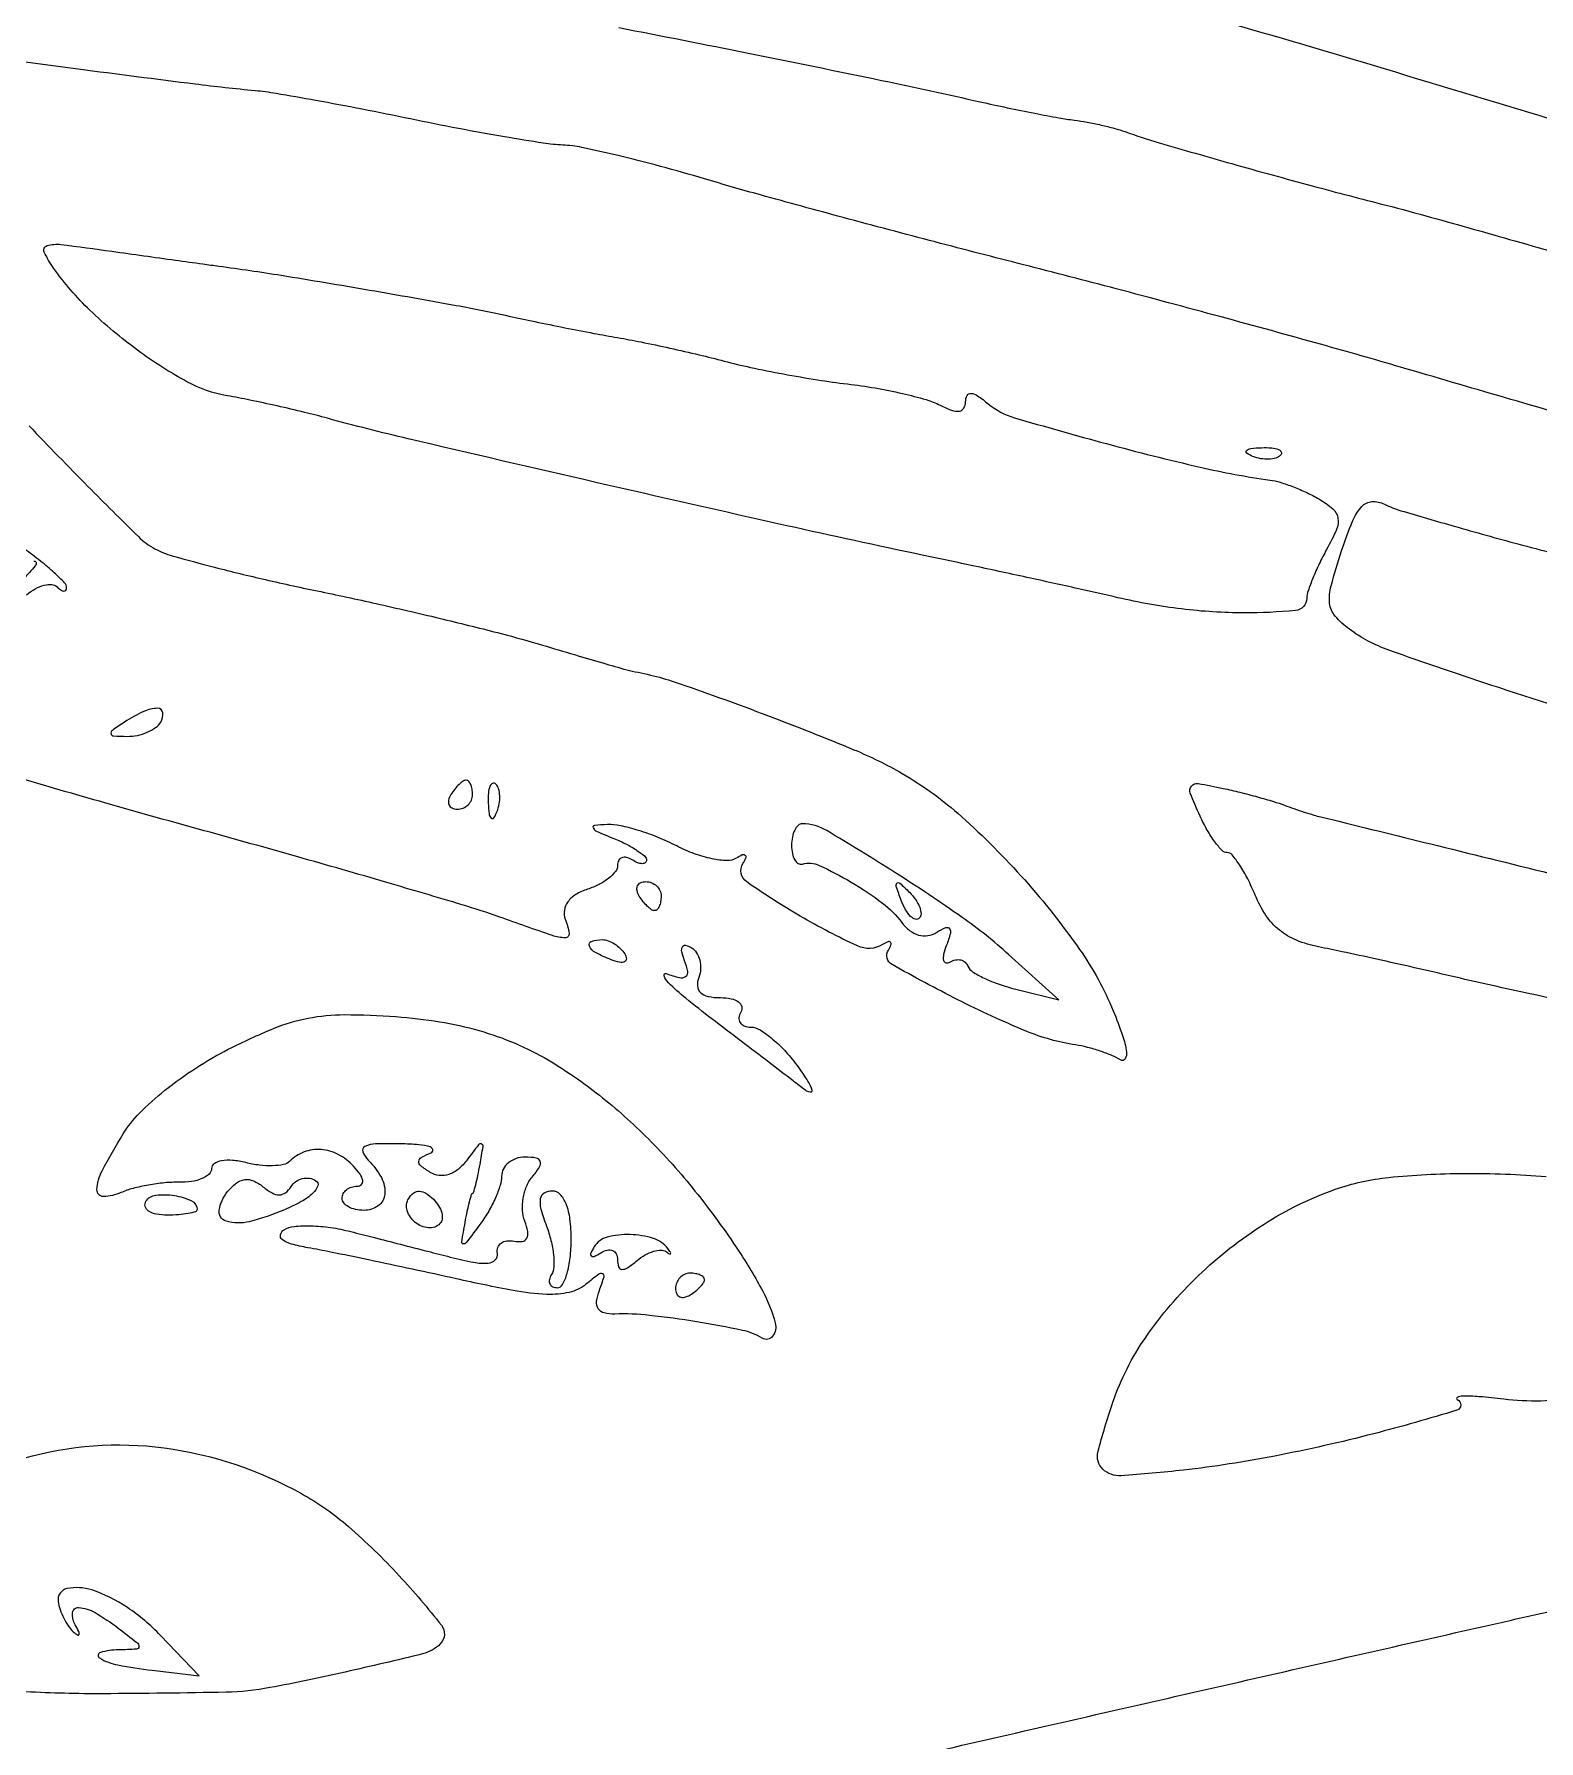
# Model space of a CAD drawing. Extents: x 123 to 893, y 112 to 937.
# Drawn here: x 250.8 to 354.5, y 260.8 to 378.4 of the extents above; entities that cross this region are included whole.
import ezdxf

# ---------------------------------------------------------------- set-up
doc = ezdxf.new("R2010")
doc.units = 0

msp = doc.modelspace()

# ---------------------------------------------------------------- linework, layer by layer
for points in [[(505, 723), (505.013655, 624.25, 0.000571), (505.06234, 586.230152, 0.000921), (505.200423, 553.846875, 0.000132), (505.38367, 525.076146, 0.063888), (505.630286, 523.25, 0.077982), (506.147819, 522.083228, 0.144438), (506.926697, 521.412716, 0.088454), (508.224277, 521.08494, 0.017747), (510.616631, 521, 0.016086), (512.298042, 521.054108, 0.026141), (513.716903, 521.220312, 0.024109), (514.785852, 521.456084, 0.332777), (515.015378, 521.75, 0.004505), (515.022414, 522.362296, 0.000001), (515.095159, 551.728108, 0.000021), (515.174312, 584.257832, 0.000013), (515.265378, 622.749944), (515.5, 722.999887)], [(291.084526, 378.889968, -0.001409), (300.008526, 377.126133, -0.001815), (309.198609, 375.248047, -0.004342), (316, 373.770643, 0.00384), (317.869531, 373.362577, 0.003716), (319.765625, 372.978636, 0.003672), (321.439241, 372.665414, 0.013639), (322.5, 372.504671, -0.014698), (323.375276, 372.370139, -0.01028), (324.353125, 372.16941, -0.010382), (325.283023, 371.938114, -0.021183), (326, 371.710886, 0.01645), (328.354601, 370.940061, 0.00221), (333.364791, 369.504472, 0.002731), (338.91081, 367.974488, 0.003567), (344, 366.639275, -0.005831), (347.133155, 365.802074, -0.001079), (352.878125, 364.181591, -0.001158), (359.58821, 362.256426, -0.001055)], [(355.388203, 372.559477, 0.000481), (343.137205, 376.262765, 0.003901), (331.949817, 379.537817, 0.011972)], [(359.333809, 351.301294, -0.000998), (345, 355.473562, 0.003386), (339.562532, 357.028163, 0.001661), (332.61875, 358.937814, 0.001648), (325.39053, 360.874327, 0.002395), (319, 362.531148, -0.001878), (312.898584, 364.106271, -0.001662), (306.55625, 365.791574, -0.001669), (300.854226, 367.347475, -0.005098), (297, 368.455428, 0.006535), (293.961489, 369.319447, 0.007472), (291.033745, 370.063996, 0.006831), (288.535155, 370.62384, 0.04154), (287.221259, 370.787242, -0.028077), (285.878041, 370.917724, -0.00419), (283.196903, 371.354138, -0.004702), (280.035947, 371.926532, -0.004038), (276.721259, 372.5868, 0.002997), (273.390396, 373.257501, 0.003374), (270.18062, 373.861371, 0.003092), (267.443576, 374.339745, 0.018237), (266, 374.529027, -0.007769), (261.864581, 374.983442, -0.001239), (253.78971, 376.018291, -0.001464), (245.493339, 377.127149, -0.003756)], [(355.948494, 311.839024, -0.00212), (353.61875, 312.330769, -0.00212), (351.017158, 312.902984, -0.002327), (348.5, 313.480148, 0.001692), (345.971659, 314.063259, 0.001501), (343.336382, 314.653337, 0.001506), (340.960902, 315.170261, 0.004619), (339.347257, 315.500756, -0.048814), (337.828314, 315.954577, -0.073937), (336.644224, 316.657113, -0.07425), (335.719156, 317.6713, -0.049678), (334.975937, 319.058094, 0.019477), (334.45685, 320.185032, 0.02791), (333.904356, 321.135815, 0.026985), (333.387173, 321.836035, 0.223796), (333.039195, 322, -0.205058), (332.692447, 322.148449, -0.031004), (332.195321, 322.738909, -0.030514), (331.666295, 323.552052, -0.022068), (331.17492, 324.515436, -0.012925), (330.500345, 326.103527, -0.273592), (330.578031, 326.590219, -0.267147), (331.044613, 326.763871, -0.012437), (332.764405, 326.431914, -0.0072), (333.92172, 326.160998, -0.006097), (335.137044, 325.84219, -0.006155), (336.237632, 325.524463, -0.017087), (337, 325.265436, 0.0071), (337.647533, 325.0309, 0.005638), (338.353125, 324.795487, 0.005703), (339.012326, 324.592045, 0.014195), (339.5, 324.462549, -0.002604), (340.27785, 324.275186, -0.000015), (347.55, 322.483176, -0.000064), (355.844979, 320.437731, -0.000041), (365.5, 318.054777, 0.001107)], [(250.409986, 351.436744, 0.005335), (254.474524, 347.25022, 0.003212), (257.949601, 343.791172, 0.071438), (259.093986, 342.9497, 0.053988), (260.290091, 342.467064, 0.005674), (263.206443, 341.677787, 0.006972), (266.714041, 340.823073, 0.005537), (270.524168, 339.995027, -0.004612), (274.616534, 339.113572, -0.003775), (278.975141, 338.097983, -0.003814), (282.969435, 337.10313, -0.010032), (285.812216, 336.310874, 0.000901), (288.027932, 335.649541, 0.001328), (289.976089, 335.077511, 0.000603), (291.639676, 334.596008, 0.0255), (292, 334.511815, -0.038946), (295.318746, 333.64172, -0.006987), (301.335407, 331.45752, -0.007309), (307.301474, 329.096541, -0.033622), (310.634233, 327.45088, -0.051172), (314.722023, 324.48207, -0.028404), (319.076084, 320.112438, -0.028446), (322.865771, 315.328462, -0.056455), (325.18335, 311.088968, -0.013235), (325.824224, 309.391602, -0.047018), (326.101025, 308.263361, -0.17426), (326.003793, 307.779819, -0.418521), (325.68335, 307.703245, 0.040376), (325.094307, 308.008012, 0.018509), (324.284151, 308.31272, 0.018191), (323.402906, 308.572198, 0.023926), (322.581843, 308.740458, -0.059266), (319.19018, 309.688928, -0.019505), (314.473943, 311.852353, -0.01095), (309.932468, 314.28047, -0.426182), (309.674381, 315.282154, 0.042608), (309.855373, 315.63987, 0.310652), (309.815756, 315.81774, 0.2936), (309.630751, 315.851041, 0.04015), (309.264466, 315.663449, -0.25237), (307.551072, 315.561968, -0.022638), (303.600504, 317.621313, -0.021892), (299.907082, 319.986439, -0.396813), (299.649916, 321.24257, 0.039011), (299.85115, 321.633301, 0.335826), (299.805495, 321.811821, 0.281111), (299.604011, 321.837007, 0.032475), (299.183876, 321.613642, -0.149692), (298.551867, 321.44795, -0.04061), (297.513956, 321.575163, -0.037294), (296.302312, 321.920542, -0.031263), (295.079028, 322.459133, 0.023185), (293.806139, 323.044276, 0.021181), (292.445959, 323.528751, 0.02172), (291.194216, 323.856902, 0.06212), (290.29966, 323.936614, 0.017491), (289.406726, 323.87384, 0.514641), (289.311045, 323.704796, 0.183485), (289.553157, 323.46893, 0.006803), (290.75, 322.968838, -0.021149), (291.611827, 322.579331, -0.029981), (292.339063, 322.156436, -0.030094), (292.869846, 321.755584, -0.219371), (293, 321.473207, -0.237484), (292.914236, 321.302824, -0.167779), (292.70625, 321.237191, -0.090329), (292.383736, 321.304906, -0.041636), (292, 321.5, 0.075954), (291.617578, 321.662569, 0.153151), (291.29375, 321.645195, 0.186776), (291.07938, 321.454571, 0.119226), (291, 321.126405, -0.167168), (290.853044, 320.699143, -0.059072), (290.391256, 320.232858, -0.050545), (289.720712, 319.801896, -0.040746), (288.927679, 319.477046, 0.058911), (288.12219, 319.112479, 0.097949), (287.572809, 318.61288, 0.122398), (287.329333, 318.027168, 0.12992), (287.396294, 317.409658, -0.05689), (287.650655, 316.424809, -0.46504), (287.378947, 316.122103, -0.075354), (286.500971, 316.283407, -0.002133), (282.875727, 317.551072, 0.012173), (280.276553, 318.401772, 0.001886), (275.082777, 319.941424, 0.002102), (268.941144, 321.708893, 0.001827), (262.491173, 323.51034, -0.002003), (256.032768, 325.316595, -0.002284), (249.865656, 327.09853, -0.002067)], [(361.041511, 330.494602, -0.00781), (351.766135, 333.376271, -0.005993), (344.184288, 335.963356, -0.072766), (341.473642, 337.395615, -0.057772), (340.483867, 338.311764, -0.15358), (340.109661, 339.187519, -0.091648), (340.211608, 340.401908, -0.01306), (340.93605, 342.806228, -0.016834), (341.689953, 344.856014, -0.088966), (342.326943, 345.864017, -0.191511), (343.024439, 346.202085, -0.136403), (343.885026, 346.029203, 0.045305), (345.02094, 345.577041, 0.002501), (348.697476, 344.506749, 0.003855), (353.094156, 343.287214, 0.002808), (358, 341.996598, -0.00191)], [(250.241127, 339.785155, -0.047129), (250.841833, 340.194829, -0.063329), (251.453454, 340.4376, -0.079186), (251.983002, 340.487163, -0.182145), (252.342009, 340.324657, 0.044293), (252.595093, 340.112838, 0.130301), (252.806715, 340.035782, 0.258654), (252.943151, 340.096083, 0.163542), (253, 340.265239, 0.195173), (252.865475, 340.596742, 0.014285), (252.146116, 341.296, 0.018243), (251.206776, 342.097171, 0.012731), (250.09316, 342.933664, 0.004163)], [(250.743984, 342.09533, -0.440639), (250.903632, 342.007641, -0.246598), (250.843795, 341.768429, -0.005675), (250.030191, 340.877404, -0.034962)], [(357.236423, 284.421032, -0.069674), (352.112632, 284.311079, 0.007788), (350.428318, 284.483633, 0.023155), (349.26908, 284.530277, 0.11965), (348.902295, 284.438864, 0.640313), (348.909767, 284.291586, -0.707261), (348.879094, 283.5511, -0.011473), (343.152614, 281.933597, -0.015039), (336.32913, 280.391466, -0.019887), (330.031879, 279.424097, -0.011487), (325.719906, 279.036341, -0.210967), (324.457585, 279.495875, -0.271589), (324.127385, 280.664174, -0.018487), (325.160048, 284.100777, -0.069571), (327.42065, 288.575498, -0.050186), (331.057915, 292.832964, -0.048981), (335.586895, 296.388922, -0.057185), (340.5, 298.783432, -0.060003), (344.173667, 299.602566, -0.023191), (349.393399, 299.880251, -0.022867), (355.045084, 299.659993, -0.029242)], [(312.905662, 260.024833, -0.000345), (332.596557, 264.528918, -0.000369), (352.557332, 269.064729, -0.001154), (366, 272.076361, 0.002231)]]:
    msp.add_lwpolyline(points, format="xyb")
for points in [[(263.5, 362.440849, -0.007011), (267.806832, 361.806787, -0.00255), (273.893545, 360.791421, -0.002414), (279.864869, 359.734268, -0.009687), (283.5, 358.999576, 0.003465), (285.286197, 358.615377, 0.002259), (287.353125, 358.195494, 0.002271), (289.372852, 357.80422, 0.004334), (291, 357.511247, -0.007734), (292.61701, 357.208736, -0.004151), (294.603031, 356.788102, -0.004132), (296.621931, 356.32543, -0.00646), (298.350743, 355.890497, 0.012543), (300.158364, 355.459049, 0.006495), (302.43605, 355.006287, 0.006453), (304.790151, 354.601394, 0.009742), (306.850743, 354.315342, -0.013396), (308.759045, 354.036207, -0.013423), (310.648343, 353.655431, -0.013358), (312.276613, 353.235434, -0.050832), (313.25, 352.84583, 0.032559), (314.03763, 352.49673, 0.122916), (314.569933, 352.43928, 0.229576), (314.880065, 352.646226, 0.133545), (315, 353.087261, -0.116964), (315.102632, 353.519989, -0.307692), (315.367592, 353.667521, -0.128542), (315.828479, 353.502088, -0.023109), (316.562777, 352.947899, 0.102161), (318.363325, 351.989571, 0.005309), (324.713417, 350.198771, 0.009241), (331.172029, 348.578673, 0.022487), (336, 347.688535, -0.040054), (336.70658, 347.532442, -0.017914), (337.606826, 347.22075, -0.0176), (338.540291, 346.821312, -0.022822), (339.363663, 346.387236, -0.043844), (340.33773, 345.694143, -0.18004), (340.684605, 345.071782, -0.141643), (340.581765, 344.280276, -0.023866), (339.899098, 342.896639, 0.014431), (339.388043, 341.908261, 0.015762), (338.950628, 340.920353, 0.015365), (338.630381, 340.055338, 0.071915), (338.535435, 339.53435, -0.375047), (337.748455, 338.696839, -0.025575), (334.221702, 338.528377, -0.029581), (329.903034, 338.798869, -0.026814), (325.5, 339.578769, 0.002654), (322.998703, 340.147611, 0.000984), (319.471875, 340.922734, 0.000975), (315.620758, 341.753327, 0.001176), (312, 342.517952, -0.003713), (302.679758, 344.535637, -0.001349), (289.492299, 347.530593, -0.001018), (276.56194, 350.531596, -0.009442), (271, 351.945703, 0.007348), (269.412124, 352.356504, 0.004468), (267.52411, 352.797631, 0.004477), (265.643469, 353.201699, 0.007888), (264.082077, 353.496987, -0.082572), (261.30348, 354.467099, -0.033141), (257.897415, 356.635574, -0.032736), (254.60591, 359.400323, -0.046888), (252.114518, 362.281342, -0.046929), (251.460206, 363.409674, -0.456993), (251.661116, 363.85289, -0.103329), (252.611266, 363.930945, -0.004019), (256.114518, 363.46582, 0.000262), (258.323024, 363.155695, 0.000271), (260.505515, 362.851597, 0.000261), (262.394956, 362.590383, 0.001176)], [(336.729167, 349.395833, -0.126455), (336.402231, 349.202593, -0.060344), (335.916927, 349.123424, -0.05415), (335.359369, 349.160852, -0.051402), (334.8125, 349.316886, -0.054073), (334.395823, 349.538436, -0.470617), (334.37858, 349.720685, -0.168741), (334.670344, 349.862007, -0.018894), (335.416667, 349.921053, -0.028489), (336.112848, 349.910055, -0.077125), (336.592839, 349.799335, -0.208169), (336.77538, 349.614691, -0.296942)], [(257, 331, 0.010223), (256.157251, 330.430616, 0.295079), (256.064256, 330.199331, 0.343021), (256.238528, 330.046994, 0.012098), (257.190983, 330.015313, 0.053738), (257.883651, 330.083635, 0.049393), (258.566787, 330.298248, 0.052761), (259.140373, 330.617978, 0.101161), (259.5, 331, 0.175918), (259.633474, 331.640978, 0.372932), (259.277708, 331.949198, 0.110887), (258.319161, 331.733972, 0.03301)], [(279.5, 326, 0.082592), (279.343488, 325.6179, 0.161196), (279.3746, 325.29375, 0.182303), (279.586039, 325.078288, 0.108972), (279.940983, 325, 0.093332), (280.345238, 325.076123, 0.09642), (280.688914, 325.29375, 0.099167), (280.918938, 325.618444, 0.105053), (281, 326, 0.042167), (280.967655, 326.382849, 0.061769), (280.870461, 326.70625, 0.081139), (280.727648, 326.92554, 0.210953), (280.559017, 327, 0.151918), (280.34829, 326.934461, 0.038439), (280.066025, 326.70625, 0.035638), (279.768994, 326.382774, 0.029505)], [(282.078947, 325.416667, 0.018894), (282.137993, 324.670344, 0.168741), (282.279315, 324.37858, 0.470617), (282.461564, 324.395823, 0.054073), (282.683114, 324.8125, 0.051402), (282.839148, 325.359369, 0.05415), (282.876576, 325.916927, 0.060344), (282.797407, 326.402231, 0.126455), (282.604167, 326.729167, 0.296942), (282.385309, 326.77538, 0.208169), (282.200665, 326.592839, 0.077125), (282.089945, 326.112848, 0.028489)], [(303, 322.5, 0.048865), (303.054758, 321.941034, 0.083229), (303.220312, 321.503033, 0.123286), (303.464965, 321.252131, 0.210194), (303.75, 321.212452, -0.17992), (304.908074, 321.119617, -0.023934), (307.117847, 319.958259, -0.028351), (309.278779, 318.516306, -0.072702), (310.598296, 317.183882, 0.068597), (311.141409, 316.626422, 0.097899), (311.756851, 316.316674, 0.107871), (312.398166, 316.280599, 0.099036), (313.018235, 316.51127, -0.0369), (313.627341, 316.828229, -0.348504), (313.89284, 316.756279, -0.232707), (313.952768, 316.423545, -0.021836), (313.681393, 315.612107, 0.032694), (313.487441, 314.987419, 0.111437), (313.481635, 314.564156, 0.303389), (313.647451, 314.402262, 0.186591), (313.926044, 314.454293, -0.086398), (314.296332, 314.602708, -0.110801), (314.66241, 314.598365, -0.121901), (314.96647, 314.441929, -0.120018), (315.16459, 314.160939, 0.159626), (315.474905, 313.786339, 0.029115), (316.274147, 313.345356, 0.028722), (317.308776, 312.921824, 0.02261), (318.470803, 312.580239), (321.441606, 311.85106), (317.970803, 314.976513, 0.029953), (314.77263, 317.526992, 0.012092), (310.129048, 320.630298, 0.007166), (305.422822, 323.519716, 0.131697), (303.75, 323.990616, 0.192397), (303.463642, 323.880326, 0.089449), (303.220312, 323.556618, 0.068615), (303.055253, 323.073386, 0.04807)], [(294, 319, -0.042167), (293.967655, 318.617151, -0.061769), (293.870461, 318.29375, -0.081139), (293.727648, 318.07446, -0.210953), (293.559017, 318, -0.151918), (293.34829, 318.065539, -0.038439), (293.066025, 318.29375, -0.035638), (292.768994, 318.617226, -0.029505), (292.5, 319, -0.082592), (292.343488, 319.3821, -0.161196), (292.3746, 319.70625, -0.182303), (292.586039, 319.921712, -0.108972), (292.940983, 320, -0.093332), (293.345238, 319.923877, -0.09642), (293.688914, 319.70625, -0.099167), (293.918938, 319.381556, -0.105053)], [(311.806872, 317.473539, -0.278911), (311.538684, 317.40751, -0.120343), (311.210949, 317.604915, -0.070189), (310.866277, 318.059266, -0.036269), (310.564293, 318.706872, -0.008399), (310.21821, 319.663782, -0.286372), (310.270328, 319.888819, -0.400052), (310.463552, 319.893514, -0.011214), (311.124088, 319.266667, -0.043285), (311.558688, 318.753423, -0.063152), (311.837219, 318.231185, -0.082976), (311.927901, 317.779789, -0.20742)], [(291.492921, 315.011454, -0.1144), (291.606889, 314.674071, -0.32948), (291.487528, 314.474315, -0.155351), (291.131719, 314.443138, -0.036408), (290.551938, 314.618443, -0.029964), (289.48003, 315.105273, -0.168622), (289.057392, 315.558518, -0.444011), (289.201747, 315.882327, -0.079093), (289.940983, 316, -0.088797), (290.34605, 315.927491, -0.053277), (290.78502, 315.709615, -0.051183), (291.189428, 315.389589, -0.061454)], [(296.599558, 313.398849, 0.107203), (296.507389, 312.800416, 0.1914), (296.715932, 312.356289, 0.139477), (297.242027, 312.084796, 0.049851), (298.090402, 312, -0.048696), (298.823857, 311.928398, -0.105992), (299.34087, 311.70625, -0.182768), (299.561591, 311.378181, -0.198616), (299.5, 311, 0.110535), (299.367262, 310.616727, 0.177706), (299.448037, 310.284519, 0.157281), (299.737447, 310.055923, 0.083323), (300.190983, 309.968575, -0.134666), (300.824219, 309.77842, -0.035246), (301.689297, 309.1478, -0.033184), (302.609425, 308.261426, -0.028675), (303.453432, 307.218575, -0.013313), (304.124688, 306.229878, -0.067048), (304.406098, 305.625749, -0.534674), (304.290045, 305.482227, -0.141604), (303.953432, 305.613761, 0.000462), (303.10413, 306.263335, 0.000076), (301.458196, 307.519397, 0.000083), (299.520854, 308.996869, 0.000073), (297.5, 310.53703, -0.008528), (295.698026, 311.959179, -0.024508), (294.515519, 313.026391, -0.109776), (294.207368, 313.508295, -0.638674), (294.361341, 313.661929, 0.026963), (295.274166, 313.381024, 0.21655), (295.69576, 313.458567, 0.295908), (295.834185, 313.798225, 0.04453), (295.622795, 314.540597, -0.033243), (295.431998, 315.157512, -0.176462), (295.472178, 315.5028, -0.341377), (295.689866, 315.607332, -0.086038), (296.079628, 315.450787, -0.110991), (296.442598, 315.095536, -0.081909), (296.668254, 314.578631, -0.076613), (296.725203, 313.982462, -0.077332)], [(286.210197, 307.703461, -0.034249), (289.745635, 305.274891, -0.02908), (293.126292, 302.258543, -0.027285), (296.336953, 298.667891, -0.022522), (299.362743, 294.517865, -0.023247), (301.012337, 291.756345, -0.057723), (301.877204, 289.569858, -0.233791), (301.693199, 288.652645, -0.384144), (300.966826, 288.520503, 0.087346), (299.611591, 289.060739, 0.010695), (296.459722, 289.646289, 0.013523), (293.19171, 290.091008, 0.034621), (290.806878, 290.184049, -0.066668), (290.077396, 290.259392, -0.191704), (289.669258, 290.547615, -0.178717), (289.554141, 291.054276, -0.057055), (289.744108, 291.816433, 0.012884), (290.06493, 292.745509, 0.3798), (289.971029, 292.956222, 0.274324), (289.700746, 292.926413, 0.009181), (288.818154, 292.236212, -0.115999), (287.669218, 291.679688, -0.065613), (286.120281, 291.541358, -0.03611), (283.797148, 291.807719, -0.008045), (279.880923, 292.611513, 0.001501), (276.84602, 293.275921, 0.001537), (273.830573, 293.916896, 0.001488), (271.209365, 294.457518, 0.006446), (269.648688, 294.75367, -0.023003), (268.505702, 295.010025, -0.095489), (267.87419, 295.320575, -0.297159), (267.752977, 295.657158, -0.198859), (268.000247, 296.000153, -0.115307), (268.68609, 296.230463, -0.030576), (269.848067, 296.269103, -0.029336), (271.212286, 296.150738, -0.026483), (272.601559, 295.871784, 0.000043), (274.153004, 295.473941, 0.000025), (276.018683, 294.995786, 0.000025), (277.890406, 294.516279, 0.000041), (279.462043, 294.113872, 0.015818), (281.074881, 293.755, 0.066117), (282.065752, 293.700179, 0.170512), (282.566628, 293.920589, 0.256137), (282.712043, 294.363872, -0.127362), (282.740255, 294.77302, -0.156037), (282.965513, 295.080812, -0.131139), (283.364136, 295.234803, -0.079336), (283.872681, 295.209106, 0.087692), (284.428103, 295.190276, 0.239596), (284.740652, 295.409362, 0.170623), (284.810054, 295.865157, 0.04491), (284.605428, 296.585854, -0.076644), (284.445116, 297.32558, -0.055888), (284.488261, 298.167019, -0.055899), (284.716653, 298.977818, -0.076767), (285.105192, 299.626748, 0.028626), (285.623201, 300.329084, 0.233166), (285.669657, 300.714012, 0.277079), (285.395468, 300.941307, 0.037909), (284.622445, 301, 0.0792), (284.00269, 300.901211, 0.090922), (283.476593, 300.615519, 0.100772), (283.12487, 300.190316, 0.123176), (283, 299.69113, -0.076567), (282.901997, 299.054901, -0.027647), (282.577972, 298.196533, -0.026652), (282.113179, 297.28044, -0.028593), (281.563309, 296.44113, -0.002541), (280.567906, 295.110424, -0.249521), (280.361199, 295.014515, -0.445719), (280.255032, 295.146452, -0.004298), (280.486798, 296.5, -0.006943), (280.635906, 297.266767, -0.011308), (280.786125, 297.9125, -0.005096), (280.928813, 298.445926, -0.336734), (281, 298.5, 0.336734), (281.071187, 298.554074, 0.005096), (281.213875, 299.0875, 0.011308), (281.364094, 299.733233, 0.006943), (281.513202, 300.5, 0.005684), (281.721044, 301.734386, 0.358498), (281.616616, 301.911395, 0.326178), (281.409292, 301.851496, 0.005222), (280.629132, 300.822048, -0.058559), (280.024777, 300.179841, -0.092661), (279.368459, 299.809292, -0.109781), (278.705826, 299.735775, -0.111808), (278.079288, 299.950997, -0.027456), (277.433983, 300.400548, -0.242087), (277.292831, 300.706389, -0.261839), (277.463752, 300.982175, -0.031332), (278.136847, 301.300002, 0.347039), (278.257184, 301.508133, 0.292349), (278.086136, 301.706053, 0.051647), (277.293485, 301.855254, 0.014994), (276.05, 301.921053, 0.012317), (274.308624, 301.917999, 0.109398), (273.56875, 301.733553, 0.388092), (273.428142, 301.369039, 0.103657), (273.8, 300.8, -0.071251), (274.707459, 299.589135, -0.147863), (274.94817, 298.444502, -0.220173), (274.493725, 297.650343, -0.155642), (273.5, 297.333333, -0.053595), (272.926139, 297.395023, -0.073362), (272.440625, 297.578125, -0.093122), (272.114688, 297.848674, -0.17482), (272, 298.166667, -0.12394), (272.08001, 298.484485, -0.100779), (272.305332, 298.755208, -0.090671), (272.642367, 298.937125, -0.078686), (273.039427, 299, 0.194324), (273.33205, 299.118191, 0.249935), (273.420046, 299.389869, 0.108991), (273.238403, 299.82712, 0.035141), (272.793955, 300.375488, 0.083541), (271.738319, 301.182563, 0.102744), (270.549354, 301.526101, 0.109615), (269.381338, 301.359299, 0.1067), (268.380486, 300.71382, -0.149579), (267.962823, 300.491878, -0.040698), (267.211305, 300.408775, -0.037361), (266.301445, 300.450573, -0.031338), (265.351542, 300.626617, 0.038401), (264.448382, 300.780852, 0.066597), (263.689184, 300.749996, 0.100786), (263.183011, 300.551038, 0.254115), (263, 300.214195, -0.212426), (262.831352, 299.835151, -0.083971), (262.339063, 299.522386, -0.063226), (261.611433, 299.319317, -0.042656), (260.75, 299.267037, 0.029834), (259.760733, 299.232395, 0.020425), (258.646875, 299.080538, 0.020639), (257.581898, 298.845053, 0.038713), (256.75, 298.554262, -0.099721), (255.550999, 298.292582, -0.430174), (255.095704, 298.758003, -0.113532), (255.44824, 300.061244, -0.014326), (256.9046, 302.61115, -0.059673), (258.019726, 304.028017, -0.026901), (259.783583, 305.609757, -0.025506), (261.906093, 307.145081, -0.026376), (264.150862, 308.437773, -0.019675), (267.266268, 309.868079, -0.049594), (269.653985, 310.58568, -0.048513), (272.167013, 310.827403, -0.018153), (275.710197, 310.694971, -0.022217), (278.729057, 310.336817, -0.028768), (281.449868, 309.728298, -0.030752), (283.925935, 308.855103, -0.033237)], [(268.480071, 298.967754, -0.098315), (268.811935, 299.32429, -0.097772), (269.255465, 299.527861, -0.098113), (269.741765, 299.547213, -0.099766), (270.195534, 299.379153, -0.353759), (270.322456, 299.017108, -0.12083), (269.99354, 298.518725, -0.059804), (269.188996, 297.935211, -0.027506), (268.023123, 297.367675, -0.03726), (265.59565, 296.553689, -0.139029), (264.001423, 296.597116, -0.369809), (263.526509, 297.35655, -0.136629), (264.08412, 298.601359, -0.053631), (264.704938, 299.204447, -0.130091), (265.287642, 299.454271, -0.141918), (265.884085, 299.37286, -0.068887), (266.543651, 298.963773, 0.045695), (267.167742, 298.535527, 0.128736), (267.675863, 298.403611, 0.165445), (268.103993, 298.550245, 0.090074)], [(262, 297.393011, -0.327354), (261.887487, 297.239576, -0.029196), (261.395164, 297.115447, -0.029198), (260.730252, 297.028365, -0.017964), (259.940983, 297, -0.045552), (259.193244, 297.068264, -0.099152), (258.660421, 297.280921, -0.177225), (258.42542, 297.594852, -0.214542), (258.473008, 297.956326, -0.231296), (259.155087, 298.386452, -0.0667), (260.436609, 298.354182, -0.069655), (261.618601, 297.991831, -0.291414)], [(278.749864, 296.416531, -0.222509), (277.958406, 296.129854, -0.14837), (277.049532, 296.498109, -0.146836), (276.492512, 297.312904, -0.218805), (276.596556, 298.156231, -0.094625), (276.940704, 298.531428, -0.169261), (277.335356, 298.655459, -0.136091), (277.785686, 298.515485, -0.053431), (278.296201, 298.103799, -0.055675), (278.659942, 297.648583, -0.075207), (278.871032, 297.166597, -0.09457), (278.903147, 296.733892, -0.169316)], [(286.095271, 296.249417, -0.030298), (286.405309, 295.256802, -0.034188), (286.578028, 294.273135, -0.036508), (286.605427, 293.429945, -0.128976), (286.448137, 292.916084, 0.081375), (286.303747, 292.565994, 0.159815), (286.32999, 292.2691, 0.18318), (286.520245, 292.071892, 0.110699), (286.840983, 292, 0.276696), (287.210801, 292.221623, 0.05277), (287.518289, 292.979167, 0.042851), (287.730423, 294.056096, 0.027217), (287.8, 295.333333, 0.029902), (287.716205, 296.733233, 0.06393), (287.451609, 297.781447, 0.0978), (287.033211, 298.434311, 0.204243), (286.488117, 298.666667, 0.132521), (285.936384, 298.51782, 0.224321), (285.670464, 298.131158, 0.108455), (285.709297, 297.425263, 0.023079)], [(289.395878, 294.831527, 0.03029), (289.154815, 294.382842, 0.321325), (289.19172, 294.190283, 0.308497), (289.389554, 294.158121, 0.029075), (289.845492, 294.404508, -0.079045), (290.286828, 294.588928, -0.157054), (290.660863, 294.561381, -0.184795), (290.908963, 294.33, -0.114189), (291, 293.936572, 0.074347), (291.074256, 293.439946, 0.3158), (291.298296, 293.265285, 0.163387), (291.683449, 293.373338, 0.023829), (292.342009, 293.868879, -0.043138), (292.90411, 294.258822, -0.054694), (293.483088, 294.511152, -0.065295), (293.993009, 294.599374, -0.172248), (294.342009, 294.491324, 0.020189), (294.575736, 294.331074, 0.40809), (294.65227, 294.34773, 0.299795), (294.652182, 294.441295, 0.016489), (294.47423, 294.692436, 0.156137), (293.47333, 295.394363, 0.068718), (291.859735, 295.66239, 0.070173), (290.280868, 295.483639, 0.193453)], [(295, 291.940983, 0.108972), (295.078288, 291.586039, 0.182303), (295.29375, 291.3746, 0.161196), (295.6179, 291.343488, 0.082592), (296, 291.5, 0.029505), (296.382774, 291.768994, 0.035638), (296.70625, 292.066025, 0.038439), (296.934461, 292.34829, 0.151918), (297, 292.559017, 0.210953), (296.92554, 292.727648, 0.081139), (296.70625, 292.870461, 0.061769), (296.382849, 292.967655, 0.042167), (296, 293, 0.105053), (295.618444, 292.918938, 0.099167), (295.29375, 292.688914, 0.09642), (295.076123, 292.345238, 0.093332)], [(269.197865, 277.804372, -0.051006), (272.44515, 275.527314, -0.027886), (275.942617, 272.141178, -0.01998), (278.850102, 268.730045, -0.379632), (278.772908, 267.439574, -0.13703), (277.557352, 266.75479, -0.00475), (272.218213, 265.498059, -0.008826), (267.025917, 264.423774, -0.041562), (264, 264.110105, -0.003926), (255.51822, 264.005233, -0.014724), (250.195052, 264.13798, -0.023368), (246.454295, 264.517483, -0.04376), (243.498889, 265.226006, -0.020241), (241.278134, 266.070127, -0.107195), (240.223293, 266.818883, -0.15069), (239.757664, 267.805893, -0.053368), (239.702337, 269.384516, -0.18318), (242.779558, 276.024995, -0.124752), (250.054543, 280.251333, -0.103025), (259.722877, 280.955867, -0.094539)], [(252.416367, 270.368866, 0.046762), (252.552681, 269.809869, 0.033087), (252.803689, 269.214174, 0.033559), (253.122732, 268.672185, 0.058399), (253.464714, 268.278944, 0.038483), (253.750458, 268.05653, 0.505781), (253.857913, 268.096002, 0.185868), (253.840576, 268.298727, 0.017337), (253.601308, 268.75, -0.149918), (253.40915, 269.591241, -0.414387), (253.824121, 269.949404, -0.114083), (254.960589, 269.596823, -0.029896), (256.55887, 268.531803, -0.004649), (257.847934, 267.537829, -0.225808), (257.988741, 267.253966, -0.402949), (257.823161, 267.076152, -0.009582), (256.583333, 267.031803, 0.064817), (255.331831, 266.847718, 0.655248), (255.280436, 266.469863, 0.08949), (256.537014, 265.986284, 0.01824), (258.902605, 265.622983), (262.138263, 265.246247), (259.476822, 268.024192, 0.053405), (257.195399, 269.946216, 0.068298), (254.732095, 271.157501, 0.134103), (253.027057, 271.249681, 0.394759)]]:
    msp.add_lwpolyline(points, format="xyb", close=True)

doc.saveas('drawing.dxf')
